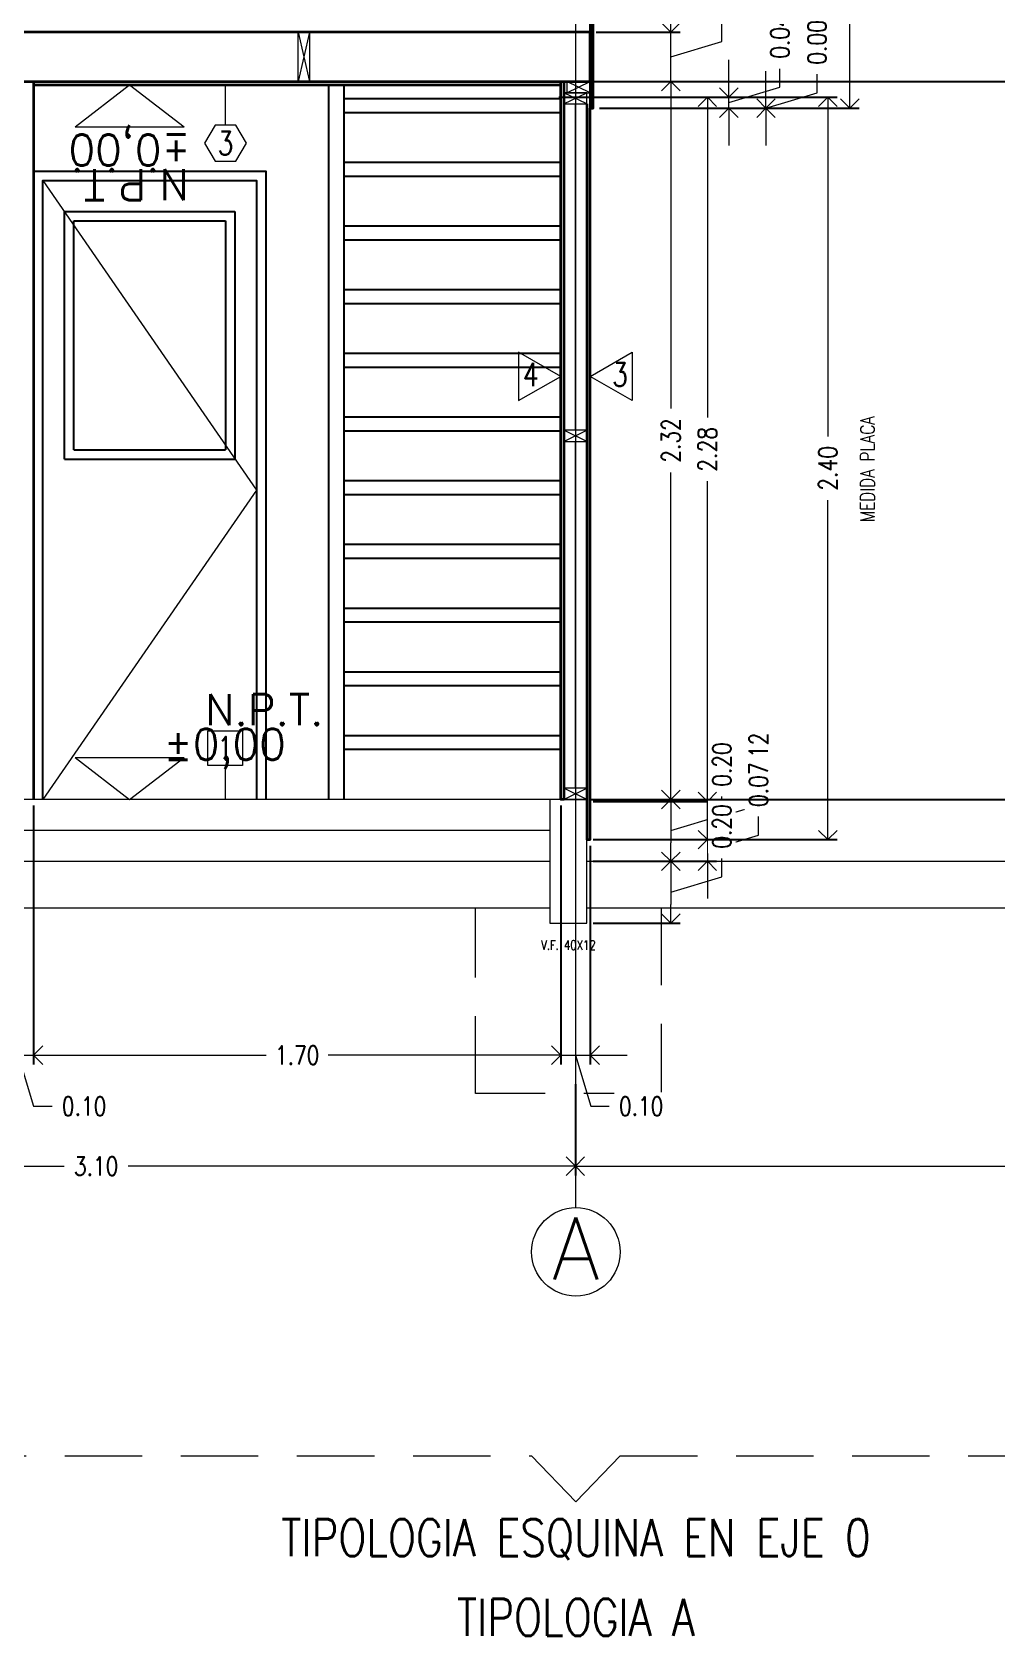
# Model space of a CAD drawing. Header units: inches. Extents: x 10.8 to 60.4, y 12.2 to 79.7.
# Drawn here: x 15.19 to 18.31, y 69.45 to 74.64 of the extents above; entities that cross this region are included whole.
import ezdxf
from ezdxf.enums import TextEntityAlignment as Align

# ---------------------------------------------------------------- set-up
doc = ezdxf.new("R2010")
doc.units = ezdxf.units.IN
doc.header["$MEASUREMENT"] = 0
doc.linetypes.add('HIDDEN', pattern=[0.375, 0.25, -0.125])
doc.layers.get('DEFPOINTS').update_dxf_attribs({"color": 210})
doc.layers.add('_AUX', color=210, linetype='Continuous', lineweight=18, plot=False)
for name, color, linetype, lineweight in [('A-ANNO-DIMS', 3, 'Continuous', 18), ('A-ANNO-SYMB', 3, 'Continuous', 18), ('A-ANNO-TEXT', 3, 'Continuous', 18), ('A-ELEV-IDEN', 3, 'Continuous', 18), ('A-ELEV-MBE1', 7, 'Continuous', 35), ('A-ELEV-MBE2', 4, 'Continuous', 25), ('A-SECT-MCUT', 7, 'Continuous', 35), ('A-WALL-PATT', 8, 'Continuous', 18), ('A-WALL-STUD', 3, 'Continuous', 18)]:
    doc.layers.add(name, color=color, linetype=linetype, lineweight=lineweight)
doc.styles.add('E-ROMANS', font='romans.shx', dxfattribs={"width": 0.8})
doc.dimstyles.new('E-0050_ARW_12', dxfattribs={"dimscale": 0.001, "dimtxt": 60, "dimasz": 60, "dimexe": 30, "dimexo": 20, "dimgap": 30, "dimtad": 0, "dimzin": 0, "dimdsep": 46, "dimtxsty": 'E-ROMANS', "dimblk": 'OPEN90', "dimcen": 30, "dimclrd": 256, "dimclre": 256, "dimclrt": 256, "dimadec": 0, "dimazin": 0, "dimtfac": 1, "dimtmove": 1, "dimatfit": 3, "dimldrblk": 'OPEN90', "dimfxl": 1, "dimtfill": 1, "dimtolj": 1, "dimtzin": 0, "dimlwd": -1, "dimarcsym": 0})

# ---------------------------------------------------------------- blocks, each defined once
blk = doc.blocks.new('_Open90')
at = {"color": 0, "linetype": 'ByBlock', "lineweight": -2}
for p, q in [((0, 0), (-1, 0)), ((-0.5, 0.5), (0, 0)), ((0, 0), (-0.5, -0.5))]:
    blk.add_line(p, q, dxfattribs=at)
blk = doc.blocks.new('*D1583')
at = {"layer": 'A-ANNO-DIMS', "lineweight": -2, "transparency": 16777216}
for p, q in [((16.9482, 71.2361), (16.9482, 70.9409)), ((13.8512, 71.1861), (13.8512, 70.9409))]:
    blk.add_line(p, q, dxfattribs=at)
at = {"layer": 'A-ANNO-DIMS', "transparency": 16777216}
for p, q in [((13.9112, 70.9709), (15.2966, 70.9709)), ((16.8882, 70.9709), (15.5028, 70.9709))]:
    blk.add_line(p, q, dxfattribs=at)
at = {"layer": 'DEFPOINTS', "color": 0, "transparency": 16777216}
for p in [(16.9482, 71.2561), (13.8512, 71.2061), (16.9482, 70.9709)]:
    blk.add_point(p, dxfattribs=at)
at = {"layer": 'A-ANNO-DIMS', "transparency": 16777216, "xscale": 0.06, "yscale": 0.06, "zscale": 0.06, "rotation": 180}
blk.add_blockref('_Open90', (13.8512, 70.9709), dxfattribs=at)
at = {"layer": 'A-ANNO-DIMS', "transparency": 16777216, "xscale": 0.06, "yscale": 0.06, "zscale": 0.06}
blk.add_blockref('_Open90', (16.9482, 70.9709), dxfattribs=at)
at = {"layer": 'A-ANNO-DIMS', "transparency": 16777216, "insert": (15.3997, 70.9709), "char_height": 0.06, "attachment_point": 5, "style": 'E-ROMANS', "bg_fill": 3, "box_fill_scale": 1.25, "bg_fill_color": 256, "bg_fill_true_color": 13158600, "bg_fill_transparency": 0}
blk.add_mtext('\\A1;3.10', dxfattribs=at)
blk = doc.blocks.new('*D1648')
at = {"layer": 'A-ANNO-DIMS', "lineweight": -2, "transparency": 16777216}
for p, q in [((16.9482, 71.2361), (16.9482, 70.9409)), ((20.0452, 71.1861), (20.0452, 70.9409))]:
    blk.add_line(p, q, dxfattribs=at)
at = {"layer": 'A-ANNO-DIMS', "transparency": 16777216}
for p, q in [((17.0082, 70.9709), (18.3936, 70.9709)), ((19.9852, 70.9709), (18.5998, 70.9709))]:
    blk.add_line(p, q, dxfattribs=at)
at = {"layer": 'DEFPOINTS', "color": 0, "transparency": 16777216}
for p in [(16.9482, 71.2561), (20.0452, 71.2061), (20.0452, 70.9709)]:
    blk.add_point(p, dxfattribs=at)
at = {"layer": 'A-ANNO-DIMS', "transparency": 16777216, "xscale": 0.06, "yscale": 0.06, "zscale": 0.06, "rotation": 180}
blk.add_blockref('_Open90', (16.9482, 70.9709), dxfattribs=at)
at = {"layer": 'A-ANNO-DIMS', "transparency": 16777216, "xscale": 0.06, "yscale": 0.06, "zscale": 0.06}
blk.add_blockref('_Open90', (20.0452, 70.9709), dxfattribs=at)
at = {"layer": 'A-ANNO-DIMS', "transparency": 16777216, "insert": (18.4967, 70.9709), "char_height": 0.06, "attachment_point": 5, "style": 'E-ROMANS', "bg_fill": 3, "box_fill_scale": 1.25, "bg_fill_color": 256, "bg_fill_true_color": 13158600, "bg_fill_transparency": 0}
blk.add_mtext('\\A1;3.10', dxfattribs=at)
blk = doc.blocks.new('*D1569')
at = {"layer": 'A-ANNO-DIMS', "transparency": 16777216}
for p, q in [((17.3747, 72.2091), (17.3747, 72.2691)), ((17.5397, 72.1371), (17.5397, 72.1971)), ((17.3747, 72.1491), (17.3747, 72.0261)), ((17.3747, 72.1491), (17.3747, 72.0261)), ((17.3747, 72.0876), (17.5397, 72.1371)), ((17.3747, 71.9661), (17.3747, 71.9061))]:
    blk.add_line(p, q, dxfattribs=at)
at = {"layer": 'A-ANNO-DIMS', "lineweight": -2, "transparency": 16777216}
for p, q in [((17.0057, 72.1491), (17.4047, 72.1491)), ((17.0057, 72.0261), (17.4047, 72.0261))]:
    blk.add_line(p, q, dxfattribs=at)
at = {"layer": 'DEFPOINTS', "color": 0, "transparency": 16777216}
for p in [(16.9857, 72.1491), (16.9857, 72.0261), (17.3747, 72.0261)]:
    blk.add_point(p, dxfattribs=at)
at = {"layer": 'A-ANNO-DIMS', "transparency": 16777216, "xscale": 0.06, "yscale": 0.06, "zscale": 0.06}
for p, rotation in [((17.3747, 72.1491), 270), ((17.3747, 72.0261), 90)]:
    blk.add_blockref('_Open90', p, dxfattribs=dict(at, rotation=rotation))
at = {"layer": 'A-ANNO-DIMS', "transparency": 16777216, "insert": (17.5397, 72.3003), "char_height": 0.06, "attachment_point": 5, "rotation": 90, "style": 'E-ROMANS', "bg_fill": 3, "box_fill_scale": 1.25, "bg_fill_color": 256, "bg_fill_true_color": 13158600, "bg_fill_transparency": 0}
blk.add_mtext('\\A1;0.12', dxfattribs=at)
blk = doc.blocks.new('*D1570')
at = {"layer": 'A-ANNO-DIMS', "lineweight": -2, "transparency": 16777216}
for p, q in [((17.0157, 74.4761), (17.2865, 74.4761)), ((17.0057, 72.1561), (17.2865, 72.1561))]:
    blk.add_line(p, q, dxfattribs=at)
at = {"layer": 'A-ANNO-DIMS', "transparency": 16777216}
for p, q in [((17.2565, 74.4161), (17.2565, 73.4193)), ((17.2565, 72.2161), (17.2565, 73.213))]:
    blk.add_line(p, q, dxfattribs=at)
at = {"layer": 'DEFPOINTS', "color": 0, "transparency": 16777216}
for p in [(16.9957, 74.4761), (16.9857, 72.1561), (17.2565, 72.1561)]:
    blk.add_point(p, dxfattribs=at)
at = {"layer": 'A-ANNO-DIMS', "transparency": 16777216, "xscale": 0.06, "yscale": 0.06, "zscale": 0.06}
for p, rotation in [((17.2565, 74.4761), 90), ((17.2565, 72.1561), 270)]:
    blk.add_blockref('_Open90', p, dxfattribs=dict(at, rotation=rotation))
at = {"layer": 'A-ANNO-DIMS', "transparency": 16777216, "insert": (17.2565, 73.3161), "char_height": 0.06, "attachment_point": 5, "rotation": 90, "style": 'E-ROMANS', "bg_fill": 3, "box_fill_scale": 1.25, "bg_fill_color": 256, "bg_fill_true_color": 13158600, "bg_fill_transparency": 0}
blk.add_mtext('\\A1;2.32', dxfattribs=at)
blk = doc.blocks.new('*D1571')
at = {"layer": 'A-ANNO-DIMS', "transparency": 16777216}
for p, q in [((17.2565, 74.6961), (17.2565, 74.7561)), ((17.4215, 74.6056), (17.4215, 74.6656)), ((17.2565, 74.4761), (17.2565, 74.6361)), ((17.2565, 74.4761), (17.2565, 74.6361)), ((17.2565, 74.5561), (17.4215, 74.6056)), ((17.2565, 74.4161), (17.2565, 74.3561))]:
    blk.add_line(p, q, dxfattribs=at)
at = {"layer": 'A-ANNO-DIMS', "lineweight": -2, "transparency": 16777216}
for p, q in [((17.0157, 74.6361), (17.2865, 74.6361)), ((17.0157, 74.4761), (17.2865, 74.4761))]:
    blk.add_line(p, q, dxfattribs=at)
at = {"layer": 'DEFPOINTS', "color": 0, "transparency": 16777216}
for p in [(16.9957, 74.6361), (17.2565, 74.6361), (16.9957, 74.4761)]:
    blk.add_point(p, dxfattribs=at)
at = {"layer": 'A-ANNO-DIMS', "transparency": 16777216, "xscale": 0.06, "yscale": 0.06, "zscale": 0.06}
for p, rotation in [((17.2565, 74.6361), 270), ((17.2565, 74.4761), 90)]:
    blk.add_blockref('_Open90', p, dxfattribs=dict(at, rotation=rotation))
at = {"layer": 'A-ANNO-DIMS', "transparency": 16777216, "insert": (17.4215, 74.7688), "char_height": 0.06, "attachment_point": 5, "rotation": 90, "style": 'E-ROMANS', "bg_fill": 3, "box_fill_scale": 1.25, "bg_fill_color": 256, "bg_fill_true_color": 13158600, "bg_fill_transparency": 0}
blk.add_mtext('\\A1;0.16', dxfattribs=at)
blk = doc.blocks.new('*D1573')
at = {"layer": 'A-ANNO-DIMS', "lineweight": -2, "transparency": 16777216}
for p, q in [((17.224, 74.4261), (17.4047, 74.4261)), ((17.0057, 72.1491), (17.4047, 72.1491))]:
    blk.add_line(p, q, dxfattribs=at)
at = {"layer": 'A-ANNO-DIMS', "transparency": 16777216}
for p, q in [((17.3747, 74.3661), (17.3747, 73.3908)), ((17.3747, 72.2091), (17.3747, 73.1845))]:
    blk.add_line(p, q, dxfattribs=at)
at = {"layer": 'DEFPOINTS', "color": 0, "transparency": 16777216}
for p in [(17.204, 74.4261), (17.3747, 74.4261), (16.9857, 72.1491)]:
    blk.add_point(p, dxfattribs=at)
at = {"layer": 'A-ANNO-DIMS', "transparency": 16777216, "xscale": 0.06, "yscale": 0.06, "zscale": 0.06}
for p, rotation in [((17.3747, 74.4261), 90), ((17.3747, 72.1491), 270)]:
    blk.add_blockref('_Open90', p, dxfattribs=dict(at, rotation=rotation))
at = {"layer": 'A-ANNO-DIMS', "transparency": 16777216, "insert": (17.3747, 73.2876), "char_height": 0.06, "attachment_point": 5, "rotation": 90, "style": 'E-ROMANS', "bg_fill": 3, "box_fill_scale": 1.25, "bg_fill_color": 256, "bg_fill_true_color": 13158600, "bg_fill_transparency": 0}
blk.add_mtext('\\A1;2.28', dxfattribs=at)
blk = doc.blocks.new('*D1637')
at = {"layer": 'A-ANNO-DIMS', "transparency": 16777216}
for p, q in [((17.564, 74.4501), (17.564, 74.5101)), ((17.729, 74.4396), (17.729, 74.4996)), ((17.564, 74.3901), (17.729, 74.4396)), ((17.564, 74.3301), (17.564, 74.2701))]:
    blk.add_line(p, q, dxfattribs=at)
at = {"layer": 'A-ANNO-DIMS', "lineweight": -2, "transparency": 16777216}
blk.add_line((17.0257, 74.3901), (17.594, 74.3901), dxfattribs=at)
blk.add_line((17.0257, 74.3901), (17.594, 74.3901), dxfattribs=at)
at = {"layer": 'DEFPOINTS', "color": 0, "transparency": 16777216}
for p in [(17.0057, 74.3901), (17.0057, 74.3901), (17.564, 74.3901)]:
    blk.add_point(p, dxfattribs=at)
at = {"layer": 'A-ANNO-DIMS', "transparency": 16777216, "xscale": 0.06, "yscale": 0.06, "zscale": 0.06}
for rotation in [270, 90]:
    blk.add_blockref('_Open90', (17.564, 74.3901), dxfattribs=dict(at, rotation=rotation))
at = {"layer": 'A-ANNO-DIMS', "transparency": 16777216, "insert": (17.729, 74.6028), "char_height": 0.06, "attachment_point": 5, "rotation": 90, "style": 'E-ROMANS', "bg_fill": 3, "box_fill_scale": 1.25, "bg_fill_color": 256, "bg_fill_true_color": 13158600, "bg_fill_transparency": 0}
blk.add_mtext('\\A1;0.00', dxfattribs=at)
blk = doc.blocks.new('*D1574')
at = {"layer": 'A-ANNO-DIMS', "transparency": 16777216}
for p, q in [((17.4442, 74.4861), (17.4442, 74.5461)), ((17.6092, 74.4576), (17.6092, 74.5176)), ((17.4442, 74.4081), (17.6092, 74.4576)), ((17.4442, 74.3901), (17.4442, 74.4261)), ((17.4442, 74.3901), (17.4442, 74.4261)), ((17.4442, 74.3301), (17.4442, 74.2701))]:
    blk.add_line(p, q, dxfattribs=at)
at = {"layer": 'A-ANNO-DIMS', "lineweight": -2, "transparency": 16777216}
for p, q in [((17.0257, 74.4261), (17.4742, 74.4261)), ((17.0257, 74.3901), (17.4742, 74.3901))]:
    blk.add_line(p, q, dxfattribs=at)
at = {"layer": 'DEFPOINTS', "color": 0, "transparency": 16777216}
for p in [(17.0057, 74.4261), (17.0057, 74.3901), (17.4442, 74.4261)]:
    blk.add_point(p, dxfattribs=at)
at = {"layer": 'A-ANNO-DIMS', "transparency": 16777216, "xscale": 0.06, "yscale": 0.06, "zscale": 0.06}
for p, rotation in [((17.4442, 74.4261), 270), ((17.4442, 74.3901), 90)]:
    blk.add_blockref('_Open90', p, dxfattribs=dict(at, rotation=rotation))
at = {"layer": 'A-ANNO-DIMS', "transparency": 16777216, "insert": (17.6092, 74.6219), "char_height": 0.06, "attachment_point": 5, "rotation": 90, "style": 'E-ROMANS', "bg_fill": 3, "box_fill_scale": 1.25, "bg_fill_color": 256, "bg_fill_true_color": 13158600, "bg_fill_transparency": 0}
blk.add_mtext('\\A1;0.04', dxfattribs=at)
blk = doc.blocks.new('*D1638')
at = {"layer": 'A-ANNO-DIMS', "transparency": 16777216}
for p, q in [((17.3747, 72.0861), (17.3747, 72.1461)), ((17.5397, 72.0406), (17.5397, 72.1006)), ((17.3747, 71.9911), (17.5397, 72.0406)), ((17.3747, 72.0261), (17.3747, 71.9561)), ((17.3747, 72.0261), (17.3747, 71.9561)), ((17.3747, 71.8961), (17.3747, 71.8361))]:
    blk.add_line(p, q, dxfattribs=at)
at = {"layer": 'A-ANNO-DIMS', "lineweight": -2, "transparency": 16777216}
for p, q in [((17.0057, 72.0261), (17.4047, 72.0261)), ((17.0057, 71.9561), (17.4047, 71.9561))]:
    blk.add_line(p, q, dxfattribs=at)
at = {"layer": 'DEFPOINTS', "color": 0, "transparency": 16777216}
for p in [(16.9857, 72.0261), (16.9857, 71.9561), (17.3747, 71.9561)]:
    blk.add_point(p, dxfattribs=at)
at = {"layer": 'A-ANNO-DIMS', "transparency": 16777216, "xscale": 0.06, "yscale": 0.06, "zscale": 0.06}
for p, rotation in [((17.3747, 72.0261), 270), ((17.3747, 71.9561), 90)]:
    blk.add_blockref('_Open90', p, dxfattribs=dict(at, rotation=rotation))
at = {"layer": 'A-ANNO-DIMS', "transparency": 16777216, "insert": (17.5397, 72.2038), "char_height": 0.06, "attachment_point": 5, "rotation": 90, "style": 'E-ROMANS', "bg_fill": 3, "box_fill_scale": 1.25, "bg_fill_color": 256, "bg_fill_true_color": 13158600, "bg_fill_transparency": 0}
blk.add_mtext('\\A1;0.07', dxfattribs=at)
blk = doc.blocks.new('*D1639')
at = {"layer": 'A-ANNO-DIMS', "lineweight": -2, "transparency": 16777216}
for p, q in [((17.0057, 72.1561), (17.2865, 72.1561)), ((17.0057, 71.9561), (17.2865, 71.9561))]:
    blk.add_line(p, q, dxfattribs=at)
at = {"layer": 'A-ANNO-DIMS', "transparency": 16777216}
for p, q in [((17.4215, 72.1056), (17.4215, 72.1656)), ((17.2565, 72.0561), (17.4215, 72.1056)), ((17.2565, 72.0961), (17.2565, 72.0161))]:
    blk.add_line(p, q, dxfattribs=at)
at = {"layer": 'DEFPOINTS', "color": 0, "transparency": 16777216}
for p in [(16.9857, 72.1561), (16.9857, 71.9561), (17.2565, 71.9561)]:
    blk.add_point(p, dxfattribs=at)
at = {"layer": 'A-ANNO-DIMS', "transparency": 16777216, "xscale": 0.06, "yscale": 0.06, "zscale": 0.06}
for p, rotation in [((17.2565, 72.1561), 90), ((17.2565, 71.9561), 270)]:
    blk.add_blockref('_Open90', p, dxfattribs=dict(at, rotation=rotation))
at = {"layer": 'A-ANNO-DIMS', "transparency": 16777216, "insert": (17.4215, 72.2688), "char_height": 0.06, "attachment_point": 5, "rotation": 90, "style": 'E-ROMANS', "bg_fill": 3, "box_fill_scale": 1.25, "bg_fill_color": 256, "bg_fill_true_color": 13158600, "bg_fill_transparency": 0}
blk.add_mtext('\\A1;0.20', dxfattribs=at)
blk = doc.blocks.new('*D1640')
at = {"layer": 'A-ANNO-DIMS', "lineweight": -2, "transparency": 16777216}
for p, q in [((17.0057, 71.9561), (17.2865, 71.9561)), ((17.0057, 71.7561), (17.2865, 71.7561))]:
    blk.add_line(p, q, dxfattribs=at)
at = {"layer": 'A-ANNO-DIMS', "transparency": 16777216}
for p, q in [((17.4215, 71.9056), (17.4215, 71.9656)), ((17.2565, 71.8561), (17.4215, 71.9056)), ((17.2565, 71.8961), (17.2565, 71.8161))]:
    blk.add_line(p, q, dxfattribs=at)
at = {"layer": 'DEFPOINTS', "color": 0, "transparency": 16777216}
for p in [(16.9857, 71.9561), (16.9857, 71.7561), (17.2565, 71.7561)]:
    blk.add_point(p, dxfattribs=at)
at = {"layer": 'A-ANNO-DIMS', "transparency": 16777216, "xscale": 0.06, "yscale": 0.06, "zscale": 0.06}
for p, rotation in [((17.2565, 71.9561), 90), ((17.2565, 71.7561), 270)]:
    blk.add_blockref('_Open90', p, dxfattribs=dict(at, rotation=rotation))
at = {"layer": 'A-ANNO-DIMS', "transparency": 16777216, "insert": (17.4215, 72.0688), "char_height": 0.06, "attachment_point": 5, "rotation": 90, "style": 'E-ROMANS', "bg_fill": 3, "box_fill_scale": 1.25, "bg_fill_color": 256, "bg_fill_true_color": 13158600, "bg_fill_transparency": 0}
blk.add_mtext('\\A1;0.20', dxfattribs=at)
blk = doc.blocks.new('*D1575')
at = {"layer": 'A-ANNO-DIMS', "lineweight": -2, "transparency": 16777216}
for p, q in [((17.0257, 76.8161), (17.8648, 76.8161)), ((17.0257, 74.3901), (17.8648, 74.3901))]:
    blk.add_line(p, q, dxfattribs=at)
at = {"layer": 'A-ANNO-DIMS', "transparency": 16777216}
for p, q in [((17.8348, 76.7561), (17.8348, 75.7063)), ((17.8348, 74.4501), (17.8348, 75.5))]:
    blk.add_line(p, q, dxfattribs=at)
at = {"layer": 'DEFPOINTS', "color": 0, "transparency": 16777216}
for p in [(17.0057, 76.8161), (17.8348, 76.8161), (17.0057, 74.3901)]:
    blk.add_point(p, dxfattribs=at)
at = {"layer": 'A-ANNO-DIMS', "transparency": 16777216, "xscale": 0.06, "yscale": 0.06, "zscale": 0.06}
for p, rotation in [((17.8348, 76.8161), 90), ((17.8348, 74.3901), 270)]:
    blk.add_blockref('_Open90', p, dxfattribs=dict(at, rotation=rotation))
at = {"layer": 'A-ANNO-DIMS', "transparency": 16777216, "insert": (17.8348, 75.6031), "char_height": 0.06, "attachment_point": 5, "rotation": 90, "style": 'E-ROMANS', "bg_fill": 3, "box_fill_scale": 1.25, "bg_fill_color": 256, "bg_fill_true_color": 13158600, "bg_fill_transparency": 0}
blk.add_mtext('\\A1;2.43', dxfattribs=at)
blk = doc.blocks.new('*D1576')
at = {"layer": 'A-ANNO-DIMS', "lineweight": -2, "transparency": 16777216}
for p, q in [((16.895, 74.4261), (17.7937, 74.4261)), ((17.0057, 72.0261), (17.7937, 72.0261))]:
    blk.add_line(p, q, dxfattribs=at)
at = {"layer": 'A-ANNO-DIMS', "transparency": 16777216}
for p, q in [((17.7637, 74.3661), (17.7637, 73.3293)), ((17.7637, 72.0861), (17.7637, 73.123))]:
    blk.add_line(p, q, dxfattribs=at)
at = {"layer": 'DEFPOINTS', "color": 0, "transparency": 16777216}
for p in [(16.875, 74.4261), (16.9857, 72.0261), (17.7637, 72.0261)]:
    blk.add_point(p, dxfattribs=at)
at = {"layer": 'A-ANNO-DIMS', "transparency": 16777216, "xscale": 0.06, "yscale": 0.06, "zscale": 0.06}
for p, rotation in [((17.7637, 74.4261), 90), ((17.7637, 72.0261), 270)]:
    blk.add_blockref('_Open90', p, dxfattribs=dict(at, rotation=rotation))
at = {"layer": 'A-ANNO-DIMS', "transparency": 16777216, "insert": (17.7637, 73.2261), "char_height": 0.06, "attachment_point": 5, "rotation": 90, "style": 'E-ROMANS', "bg_fill": 3, "box_fill_scale": 1.25, "bg_fill_color": 256, "bg_fill_true_color": 13158600, "bg_fill_transparency": 0}
blk.add_mtext('\\A1;2.40', dxfattribs=at)
blk = doc.blocks.new('*D1641')
at = {"layer": 'A-ANNO-DIMS', "lineweight": -2, "transparency": 16777216}
for p, q in [((15.0985, 72.1361), (15.0985, 71.2994)), ((15.1977, 72.1361), (15.1977, 71.2994))]:
    blk.add_line(p, q, dxfattribs=at)
at = {"layer": 'A-ANNO-DIMS', "transparency": 16777216}
for p, q in [((15.0385, 71.3294), (14.9785, 71.3294)), ((15.0985, 71.3294), (15.1977, 71.3294)), ((15.0985, 71.3294), (15.1977, 71.3294)), ((15.1481, 71.3294), (15.1976, 71.1644)), ((15.2577, 71.3294), (15.3177, 71.3294)), ((15.1976, 71.1644), (15.2576, 71.1644))]:
    blk.add_line(p, q, dxfattribs=at)
at = {"layer": 'DEFPOINTS', "color": 0, "transparency": 16777216}
for p in [(15.0985, 72.1561), (15.1977, 72.1561), (15.1977, 71.3294)]:
    blk.add_point(p, dxfattribs=at)
at = {"layer": 'A-ANNO-DIMS', "transparency": 16777216, "xscale": 0.06, "yscale": 0.06, "zscale": 0.06}
blk.add_blockref('_Open90', (15.0985, 71.3294), dxfattribs=at)
at = {"layer": 'A-ANNO-DIMS', "transparency": 16777216, "xscale": 0.06, "yscale": 0.06, "zscale": 0.06, "rotation": 180}
blk.add_blockref('_Open90', (15.1977, 71.3294), dxfattribs=at)
at = {"layer": 'A-ANNO-DIMS', "transparency": 16777216, "insert": (15.3607, 71.1644), "char_height": 0.06, "attachment_point": 5, "style": 'E-ROMANS', "bg_fill": 3, "box_fill_scale": 1.25, "bg_fill_color": 256, "bg_fill_true_color": 13158600, "bg_fill_transparency": 0}
blk.add_mtext('\\A1;0.10', dxfattribs=at)
blk = doc.blocks.new('*D1642')
at = {"layer": 'A-ANNO-DIMS', "lineweight": -2, "transparency": 16777216}
for p, q in [((15.1977, 72.1361), (15.1977, 71.2994)), ((16.9007, 72.1361), (16.9007, 71.2994))]:
    blk.add_line(p, q, dxfattribs=at)
at = {"layer": 'A-ANNO-DIMS', "transparency": 16777216}
for p, q in [((15.2577, 71.3294), (15.9495, 71.3294)), ((16.8407, 71.3294), (16.1489, 71.3294))]:
    blk.add_line(p, q, dxfattribs=at)
at = {"layer": 'DEFPOINTS', "color": 0, "transparency": 16777216}
for p in [(15.1977, 72.1561), (16.9007, 72.1561), (16.9007, 71.3294)]:
    blk.add_point(p, dxfattribs=at)
at = {"layer": 'A-ANNO-DIMS', "transparency": 16777216, "xscale": 0.06, "yscale": 0.06, "zscale": 0.06, "rotation": 180}
blk.add_blockref('_Open90', (15.1977, 71.3294), dxfattribs=at)
at = {"layer": 'A-ANNO-DIMS', "transparency": 16777216, "xscale": 0.06, "yscale": 0.06, "zscale": 0.06}
blk.add_blockref('_Open90', (16.9007, 71.3294), dxfattribs=at)
at = {"layer": 'A-ANNO-DIMS', "transparency": 16777216, "insert": (16.0492, 71.3294), "char_height": 0.06, "attachment_point": 5, "style": 'E-ROMANS', "bg_fill": 3, "box_fill_scale": 1.25, "bg_fill_color": 256, "bg_fill_true_color": 13158600, "bg_fill_transparency": 0}
blk.add_mtext('\\A1;1.70', dxfattribs=at)
blk = doc.blocks.new('*D1643')
at = {"layer": 'A-ANNO-DIMS', "lineweight": -2, "transparency": 16777216}
for p, q in [((16.9007, 72.1361), (16.9007, 71.2994)), ((16.9957, 72.0061), (16.9957, 71.2994))]:
    blk.add_line(p, q, dxfattribs=at)
at = {"layer": 'A-ANNO-DIMS', "transparency": 16777216}
for p, q in [((16.8407, 71.3294), (16.7807, 71.3294)), ((16.9007, 71.3294), (16.9957, 71.3294)), ((16.9007, 71.3294), (16.9957, 71.3294)), ((16.9482, 71.3294), (16.9977, 71.1644)), ((17.0557, 71.3294), (17.1157, 71.3294)), ((16.9977, 71.1644), (17.0577, 71.1644))]:
    blk.add_line(p, q, dxfattribs=at)
at = {"layer": 'DEFPOINTS', "color": 0, "transparency": 16777216}
for p in [(16.9007, 72.1561), (16.9957, 72.0261), (16.9957, 71.3294)]:
    blk.add_point(p, dxfattribs=at)
at = {"layer": 'A-ANNO-DIMS', "transparency": 16777216, "xscale": 0.06, "yscale": 0.06, "zscale": 0.06}
blk.add_blockref('_Open90', (16.9007, 71.3294), dxfattribs=at)
at = {"layer": 'A-ANNO-DIMS', "transparency": 16777216, "xscale": 0.06, "yscale": 0.06, "zscale": 0.06, "rotation": 180}
blk.add_blockref('_Open90', (16.9957, 71.3294), dxfattribs=at)
at = {"layer": 'A-ANNO-DIMS', "transparency": 16777216, "insert": (17.1608, 71.1644), "char_height": 0.06, "attachment_point": 5, "style": 'E-ROMANS', "bg_fill": 3, "box_fill_scale": 1.25, "bg_fill_color": 256, "bg_fill_true_color": 13158600, "bg_fill_transparency": 0}
blk.add_mtext('\\A1;0.10', dxfattribs=at)

msp = doc.modelspace()

# ---------------------------------------------------------------- linework, layer by layer
at = {"layer": 'A-ANNO-SYMB'}
for p, q in [((16.9482, 79.0381), (16.9482, 70.8368)), ((16.8657, 72.1561), (13.8787, 72.1561)), ((16.8657, 72.0561), (13.9337, 72.0561)), ((13.8787, 71.9561), (16.8657, 71.9561)), ((16.9857, 71.9561), (20.0177, 71.9561))]:
    msp.add_line(p, q, dxfattribs=at)
for points in [[(15.3319, 74.3303), (15.5079, 74.4661), (15.6839, 74.3303)], [(15.3319, 74.3303), (15.6839, 74.3303)], [(15.3319, 72.292), (15.6839, 72.292)]]:
    msp.add_lwpolyline(points, dxfattribs=at)
msp.add_circle((16.9498, 70.6938), 0.143, dxfattribs=at)
at = {"layer": 'A-ANNO-TEXT'}
msp.add_line((15.8176, 74.3353), (15.8176, 74.4661), dxfattribs=at)
for points in [[(15.8513, 74.2186), (15.885, 74.2769), (15.8513, 74.3353), (15.784, 74.3353), (15.7503, 74.2769), (15.784, 74.2186)], [(15.7605, 72.3778), (15.873, 72.3778), (15.873, 72.2653), (15.7605, 72.2653)]]:
    msp.add_lwpolyline(points, close=True, dxfattribs=at)
at = {"layer": 'A-ANNO-TEXT', "linetype": 'HIDDEN'}
msp.add_lwpolyline([(13.7987, 70.5016), (13.7987, 70.0346), (16.8067, 70.0346), (16.9498, 69.8864), (17.0928, 70.0346), (20.0977, 70.0346), (20.0977, 70.5016)], dxfattribs=at)
at = {"layer": 'A-ELEV-IDEN'}
msp.add_lwpolyline([(15.2277, 74.1561), (15.9177, 73.1561), (15.2277, 72.1561)], dxfattribs=at)
at = {"layer": 'A-ELEV-MBE1'}
msp.add_line((15.1977, 74.4661), (16.9007, 74.4661), dxfattribs=at)
msp.add_lwpolyline([(13.8017, 74.4761), (16.9957, 74.4761), (16.9957, 74.6361), (13.8017, 74.6361), (13.8017, 74.4761)], dxfattribs=at)
at = {"layer": 'A-ELEV-MBE2'}
for p, q in [((16.1507, 74.4661), (16.1507, 72.1561)), ((16.2007, 72.1561), (16.2007, 74.4661)), ((16.9007, 74.4203), (16.2007, 74.4203)), ((16.9007, 74.3753), (16.2007, 74.3753)), ((16.9007, 74.2145), (16.2007, 74.2145)), ((16.9007, 74.1695), (16.2007, 74.1695)), ((15.2977, 73.2561), (15.2977, 74.0561)), ((15.2977, 74.0561), (15.8477, 74.0561)), ((15.3277, 73.2861), (15.3277, 74.0261)), ((15.3277, 74.0261), (15.8177, 74.0261)), ((15.8177, 74.0261), (15.8177, 73.2861)), ((15.8477, 74.0561), (15.8477, 73.2561)), ((16.9007, 74.0086), (16.2007, 74.0086)), ((16.9007, 73.9636), (16.2007, 73.9636)), ((16.9007, 73.8028), (16.2007, 73.8028)), ((16.9007, 73.7578), (16.2007, 73.7578)), ((16.9007, 73.597), (16.2007, 73.597)), ((16.9007, 73.597), (16.2007, 73.597)), ((16.9007, 73.552), (16.2007, 73.552)), ((16.9007, 73.552), (16.2007, 73.552)), ((16.9007, 73.3911), (16.2007, 73.3911)), ((16.9007, 73.3461), (16.2007, 73.3461)), ((15.2977, 73.2561), (15.8477, 73.2561)), ((15.3277, 73.2861), (15.8177, 73.2861)), ((16.9007, 73.1853), (16.2007, 73.1853)), ((16.9007, 73.1403), (16.2007, 73.1403)), ((16.9007, 72.9795), (16.2007, 72.9795)), ((16.9007, 72.9345), (16.2007, 72.9345)), ((16.9007, 72.7736), (16.2007, 72.7736)), ((16.9007, 72.7286), (16.2007, 72.7286)), ((16.9007, 72.5678), (16.2007, 72.5678)), ((16.9007, 72.5228), (16.2007, 72.5228)), ((16.9007, 72.362), (16.2007, 72.362)), ((16.9007, 72.317), (16.2007, 72.317))]:
    msp.add_line(p, q, dxfattribs=at)
for points in [[(15.1977, 74.1861), (15.1977, 74.1861), (15.9477, 74.1861), (15.9477, 72.1561)], [(15.2277, 72.1561), (15.2277, 74.1561), (15.9177, 74.1561), (15.9177, 72.1561)]]:
    msp.add_lwpolyline(points, dxfattribs=at)
at = {"layer": 'A-SECT-MCUT'}
msp.add_line((15.1977, 74.4761), (15.1977, 72.1561), dxfattribs=at)
for points in [[(16.9957, 76.8161), (16.9957, 74.3901), (17.0057, 74.3901), (17.0057, 76.8161)], [(16.9107, 74.4761), (16.9107, 72.1561), (16.9007, 72.1561), (16.9007, 74.4761)], [(16.9857, 74.4041), (16.9857, 72.0261), (16.9957, 72.0261), (16.9957, 74.3901)]]:
    msp.add_lwpolyline(points, dxfattribs=at)
at = {"layer": 'A-WALL-STUD'}
for points in [[(16.0887, 74.6361), (16.0887, 74.4761), (16.0527, 74.4761), (16.0527, 74.6361), (16.0887, 74.6361)], [(16.0527, 74.6361), (16.0887, 74.4761)], [(16.0887, 74.6361), (16.0527, 74.4761)]]:
    msp.add_lwpolyline(points, dxfattribs=at)

# ---------------------------------------------------------------- texts
at = {"layer": 'A-ANNO-TEXT', "attachment_point": 5, "style": 'E-ROMANS'}
for s, insert, char_height, rotation in [('\\pi-0.45,l0.45,t0.45;3', (15.8176, 74.2769), 0.075, 0.0005), ('\\pi-0.45,l0.45,t0.45;4', (16.8038, 73.5292), 0.075, 0.0005), ('MEDIDA PLACA', (17.8922, 73.2236), 0.045, 90), ('\\pi-0.45,l0.45,t0.45;1', (15.8167, 72.3216), 0.075, 0.0005)]:
    msp.add_mtext(s, dxfattribs=dict(at, insert=insert, char_height=char_height, rotation=rotation))
for s, insert, char_height in [('\\pi-0.09,l0.09,t0.09;V.F. 40X12', (16.9257, 71.6854), 0.03), ('\\pi-0.36,l0.36,t0.36;TIPOLOGIA ESQUINA EN EJE 0', (16.9498, 69.7647), 0.12), ('\\pi-0.36,l0.36,t0.36;TIPOLOGIA A', (16.9498, 69.5126), 0.12)]:
    msp.add_mtext(s, dxfattribs=dict(at, insert=insert, char_height=char_height))
at = {"layer": 'A-ANNO-TEXT', "style": 'E-ROMANS'}
for tag, text, p in [('%%P0,00', '0.00', (15.5079, 74.3349)), ('N.P.T.', 'N.', (15.5079, 74.2233))]:
    msp.add_attdef(tag, text=text, height=0.1, rotation=180, dxfattribs=at).set_placement(p, align=Align.BOTTOM_CENTER)
for tag, text, p in [('N.P.T.', 'N.', (15.9432, 72.3661)), ('%%P0,00', '0.00', (15.8151, 72.2545))]:
    msp.add_attdef(tag, text=text, height=0.1, dxfattribs=at).set_placement(p, align=Align.BOTTOM_CENTER)
msp.add_attdef('A', text='0.00', height=0.2, dxfattribs=at).set_placement((16.9498, 70.705), align=Align.MIDDLE_CENTER)

# ---------------------------------------------------------------- next in the draw order: dimensions: what is measured, and where the dimension line sits
at = {"layer": 'A-ANNO-DIMS'}
dim = msp.add_linear_dim(base=(17.3747, 72.0261), p1=(16.9857, 72.1491), p2=(16.9857, 72.0261), angle=90, dimstyle='E-0050_ARW_12', dxfattribs=at)
dim.commit()
dim.dimension.update_dxf_attribs({"geometry": '*D1569', "text_midpoint": (17.5397, 72.2271)})
dim = msp.add_linear_dim(base=(16.9482, 70.9709), p1=(13.8512, 71.2061), p2=(16.9482, 71.2561), dimstyle='E-0050_ARW_12', dxfattribs=at)
dim.commit()
dim.dimension.update_dxf_attribs({"geometry": '*D1583', "text_midpoint": (15.3997, 70.9709)})

# ---------------------------------------------------------------- next in the draw order: dimensions: what is measured, and where the dimension line sits
dim = msp.add_linear_dim(base=(17.2565, 72.1561), p1=(16.9957, 74.4761), p2=(16.9857, 72.1561), angle=90, dimstyle='E-0050_ARW_12', dxfattribs=at)
dim.commit()
dim.dimension.update_dxf_attribs({"geometry": '*D1570', "text_midpoint": (17.2565, 73.3161)})
for base, p1, p2, picture, middle in [((15.1977, 71.3294), (15.0985, 72.1561), (15.1977, 72.1561), '*D1641', (15.2876, 71.1644)), ((20.0452, 70.9709), (16.9482, 71.2561), (20.0452, 71.2061), '*D1648', (18.4967, 70.9709))]:
    dim = msp.add_linear_dim(base=base, p1=p1, p2=p2, dimstyle='E-0050_ARW_12', dxfattribs=at)
    dim.commit()
    dim.dimension.update_dxf_attribs({"geometry": picture, "text_midpoint": middle})

# ---------------------------------------------------------------- next in the draw order: linework, layer by layer
at = {"layer": 'A-ANNO-SYMB'}
msp.add_lwpolyline([(16.9857, 72.1561), (16.8657, 72.1561), (16.8657, 71.7561), (16.9857, 71.7561)], close=True, dxfattribs=at)
at = {"layer": 'A-ANNO-SYMB', "linetype": 'HIDDEN'}
msp.add_lwpolyline([(16.9857, 71.8061), (17.2257, 71.8061), (17.2257, 71.2061), (16.6257, 71.2061), (16.6257, 71.8061), (16.8657, 71.8061)], dxfattribs=at)

# ---------------------------------------------------------------- next in the draw order: dimensions: what is measured, and where the dimension line sits
at = {"layer": 'A-ANNO-DIMS'}
dim = msp.add_linear_dim(base=(17.2565, 74.6361), p1=(16.9957, 74.4761), p2=(16.9957, 74.6361), angle=90, dimstyle='E-0050_ARW_12', dxfattribs=at)
dim.commit()
dim.dimension.update_dxf_attribs({"geometry": '*D1571', "text_midpoint": (17.4215, 74.6956)})

# ---------------------------------------------------------------- next in the draw order: linework, layer by layer
at = {"layer": '_AUX'}
msp.add_line((16.8812, 74.4761), (17.6715, 74.4761), dxfattribs=at)

# ---------------------------------------------------------------- next in the draw order: dimensions: what is measured, and where the dimension line sits
at = {"layer": 'A-ANNO-DIMS'}
dim = msp.add_linear_dim(base=(17.3747, 74.4261), p1=(16.9857, 72.1491), p2=(17.204, 74.4261), angle=90, dimstyle='E-0050_ARW_12', dxfattribs=at)
dim.commit()
dim.dimension.update_dxf_attribs({"geometry": '*D1573', "text_midpoint": (17.3747, 73.2876)})

# ---------------------------------------------------------------- next in the draw order: dimensions: what is measured, and where the dimension line sits
for base, p1, p2, picture, middle in [((17.5639623194, 74.3901347004), (17.0056837372, 74.3901347004), (17.0057113863, 74.3901347004), '*D1637', (17.7289623194, 74.5296347004)), ((17.3747, 71.9561), (16.9857, 72.0261), (16.9857, 71.9561), '*D1638', (17.5397, 72.1306))]:
    dim = msp.add_linear_dim(base=base, p1=p1, p2=p2, angle=90, dimstyle='E-0050_ARW_12', dxfattribs=at)
    dim.commit()
    dim.dimension.update_dxf_attribs({"geometry": picture, "text_midpoint": middle})

# ---------------------------------------------------------------- next in the draw order: dimensions: what is measured, and where the dimension line sits
for base, p1, p2, picture, middle in [((17.4442, 74.4261), (17.0057, 74.3901), (17.0057, 74.4261), '*D1574', (17.6092, 74.5476)), ((17.2565, 71.9561), (16.9857, 72.1561), (16.9857, 71.9561), '*D1639', (17.4215, 72.1956))]:
    dim = msp.add_linear_dim(base=base, p1=p1, p2=p2, angle=90, dimstyle='E-0050_ARW_12', dxfattribs=at)
    dim.commit()
    dim.dimension.update_dxf_attribs({"geometry": picture, "text_midpoint": middle})

# ---------------------------------------------------------------- next in the draw order: dimensions: what is measured, and where the dimension line sits
for base, p1, p2, picture, middle in [((17.8348, 76.8161), (17.0057, 74.3901), (17.0057, 76.8161), '*D1575', (17.8348, 75.6031)), ((17.2565, 71.7561), (16.9857, 71.9561), (16.9857, 71.7561), '*D1640', (17.4215, 71.9956))]:
    dim = msp.add_linear_dim(base=base, p1=p1, p2=p2, angle=90, dimstyle='E-0050_ARW_12', dxfattribs=at)
    dim.commit()
    dim.dimension.update_dxf_attribs({"geometry": picture, "text_midpoint": middle})

# ---------------------------------------------------------------- next in the draw order: linework, layer by layer
at = {"layer": 'A-ELEV-MBE2'}
msp.add_line((16.9957, 74.4768), (19.9957, 74.4768), dxfattribs=at)

# ---------------------------------------------------------------- next in the draw order: dimensions: what is measured, and where the dimension line sits
at = {"layer": 'A-ANNO-DIMS'}
dim = msp.add_linear_dim(base=(17.7637, 72.0261), p1=(16.875, 74.4261), p2=(16.9857, 72.0261), angle=90, dimstyle='E-0050_ARW_12', dxfattribs=at)
dim.commit()
dim.dimension.update_dxf_attribs({"geometry": '*D1576', "text_midpoint": (17.7637, 73.2261)})

# ---------------------------------------------------------------- next in the draw order: linework, layer by layer
at = {"layer": 'A-ANNO-TEXT'}
for points in [[(16.9007, 73.5235), (16.7648, 73.602), (16.7648, 73.4451)], [(16.9957, 73.5235), (17.1316, 73.602), (17.1316, 73.4451)]]:
    msp.add_lwpolyline(points, close=True, dxfattribs=at)
at = {"layer": 'A-WALL-PATT', "ltscale": 0.1}
for p, q in [((16.9482, 73.3491), (16.9482, 74.4041)), ((16.9482, 72.1921), (16.9482, 73.3131))]:
    msp.add_line(p, q, dxfattribs=at)
at = {"layer": 'A-WALL-STUD'}
for p, q in [((16.9107, 74.4041), (16.9857, 74.4401)), ((16.9857, 74.4041), (16.9107, 74.4401)), ((16.9207, 74.4401), (16.9957, 74.4761)), ((16.9957, 74.4401), (16.9207, 74.4761)), ((16.9107, 73.3131), (16.9857, 73.3491)), ((16.9857, 73.3131), (16.9107, 73.3491))]:
    msp.add_line(p, q, dxfattribs=at)
for points in [[(16.9107, 74.4041), (16.9857, 74.4041), (16.9857, 74.4401), (16.9107, 74.4401)], [(16.9207, 74.4401), (16.9957, 74.4401), (16.9957, 74.4761), (16.9207, 74.4761)], [(16.9107, 73.3131), (16.9857, 73.3131), (16.9857, 73.3491), (16.9107, 73.3491)]]:
    msp.add_lwpolyline(points, close=True, dxfattribs=at)

# ---------------------------------------------------------------- next in the draw order: texts
at = {"layer": 'A-ANNO-TEXT', "insert": (17.0926, 73.5292), "char_height": 0.075, "attachment_point": 5, "rotation": 359.9995, "style": 'E-ROMANS'}
msp.add_mtext('\\pi-0.45,l0.45,t0.45;3', dxfattribs=at)

# ---------------------------------------------------------------- next in the draw order: dimensions: what is measured, and where the dimension line sits
at = {"layer": 'A-ANNO-DIMS'}
dim = msp.add_linear_dim(base=(16.9007, 71.3294), p1=(15.1977, 72.1561), p2=(16.9007, 72.1561), dimstyle='E-0050_ARW_12', dxfattribs=at)
dim.commit()
dim.dimension.update_dxf_attribs({"geometry": '*D1642', "text_midpoint": (16.0492, 71.3294)})

# ---------------------------------------------------------------- next in the draw order: linework, layer by layer
at = {"layer": 'A-ANNO-SYMB'}
msp.add_lwpolyline([(15.3319, 72.292), (15.5079, 72.1561), (15.6839, 72.292)], dxfattribs=at)
at = {"layer": 'A-ANNO-TEXT'}
msp.add_line((15.8167, 72.2653), (15.8167, 72.1561), dxfattribs=at)
at = {"layer": 'A-ELEV-IDEN'}
msp.add_line((14.1737, 71.8061), (16.6257, 71.8061), dxfattribs=at)

# ---------------------------------------------------------------- next in the draw order: dimensions: what is measured, and where the dimension line sits
at = {"layer": 'A-ANNO-DIMS'}
dim = msp.add_linear_dim(base=(16.9957, 71.32942), p1=(16.90069, 72.15613), p2=(16.9957, 72.02613), dimstyle='E-0050_ARW_12', dxfattribs=at)
dim.commit()
dim.dimension.update_dxf_attribs({"geometry": '*D1643', "text_midpoint": (17.0877, 71.16442)})

# ---------------------------------------------------------------- next in the draw order: linework, layer by layer
at = {"layer": 'A-ELEV-IDEN'}
msp.add_line((17.2257, 71.8061), (19.7977, 71.8061), dxfattribs=at)
at = {"layer": 'A-ELEV-MBE2'}
msp.add_lwpolyline([(16.9957, 72.1561), (19.9957, 72.1561)], dxfattribs=at)
at = {"layer": 'A-WALL-STUD'}
for p, q in [((16.9107, 72.1561), (16.9857, 72.1921)), ((16.9857, 72.1561), (16.9107, 72.1921))]:
    msp.add_line(p, q, dxfattribs=at)
msp.add_lwpolyline([(16.9107, 72.1561), (16.9857, 72.1561), (16.9857, 72.1921), (16.9107, 72.1921)], close=True, dxfattribs=at)

doc.saveas('drawing.dxf')
